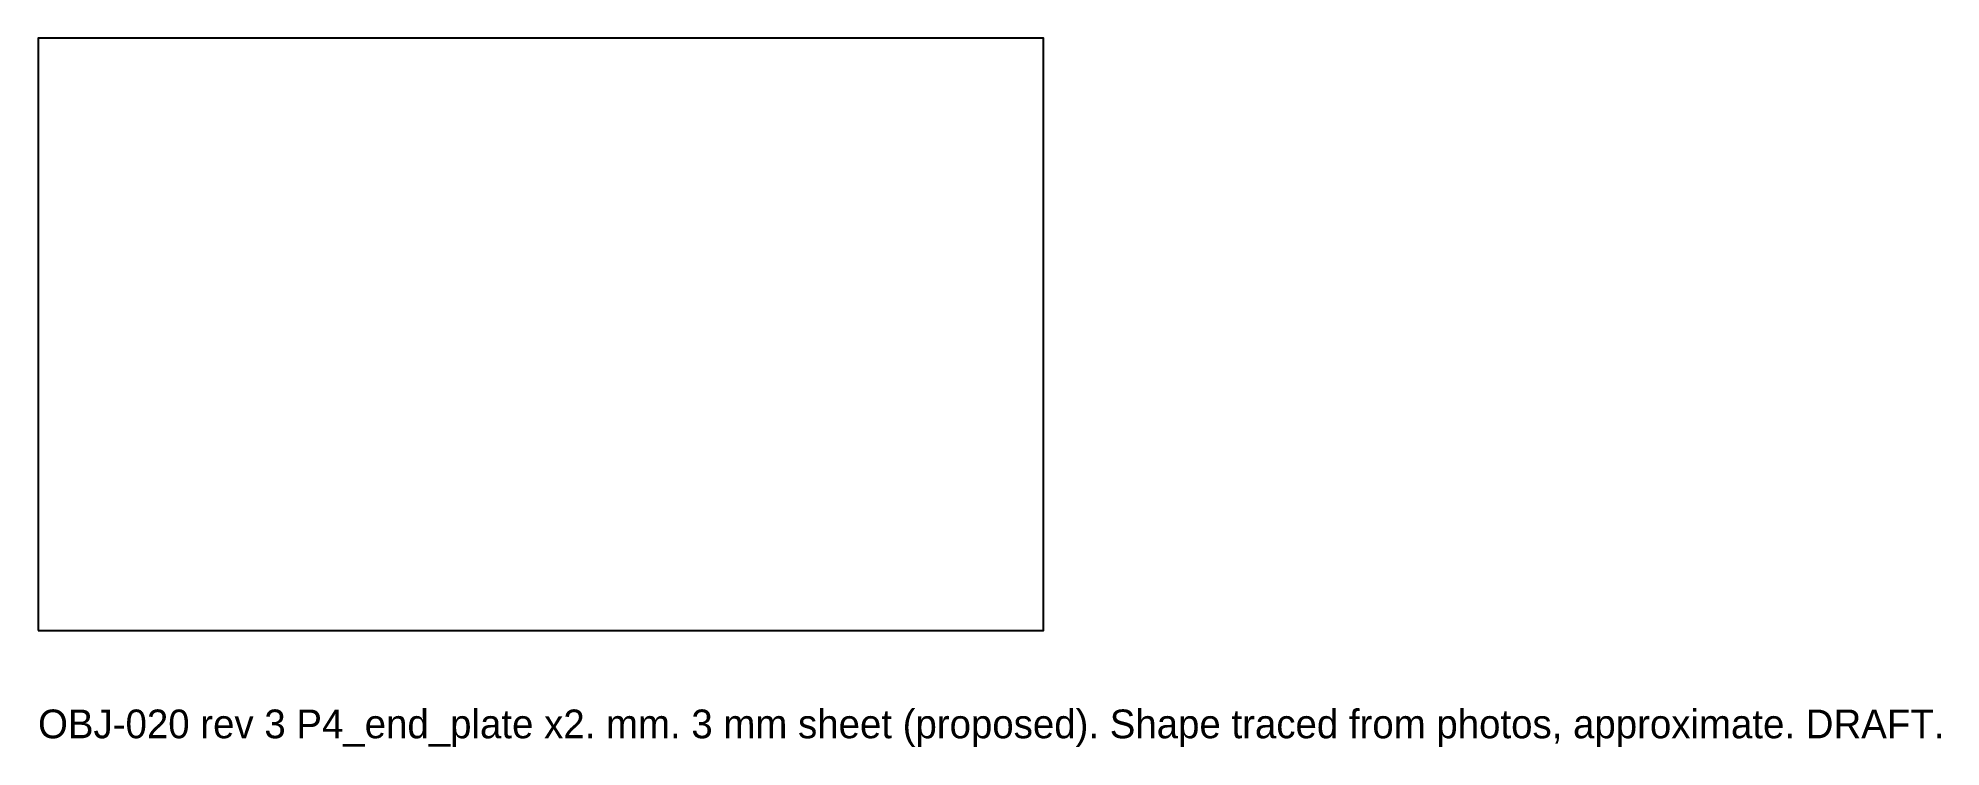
# Model space of a CAD drawing. Header units: millimetres. Extents: x 0 to 530, y -32 to 165.
import ezdxf

# ---------------------------------------------------------------- set-up
doc = ezdxf.new("R2010")
doc.units = ezdxf.units.MM
doc.layers.add('CUT', color=7, linetype='Continuous')
doc.layers.add('NOTE', color=8, linetype='Continuous')

msp = doc.modelspace()

# ---------------------------------------------------------------- linework, layer by layer
at = {"layer": 'CUT'}
msp.add_lwpolyline([(0, 0), (280, 0), (280, 165), (0, 165)], close=True, dxfattribs=at)

# ---------------------------------------------------------------- texts
at = {"layer": 'NOTE'}
msp.add_text('OBJ-020 rev 3 P4_end_plate x2. mm. 3 mm sheet (proposed). Shape traced from photos, approximate. DRAFT.', height=8, dxfattribs=at).set_placement((0, -30))

doc.saveas('drawing.dxf')
